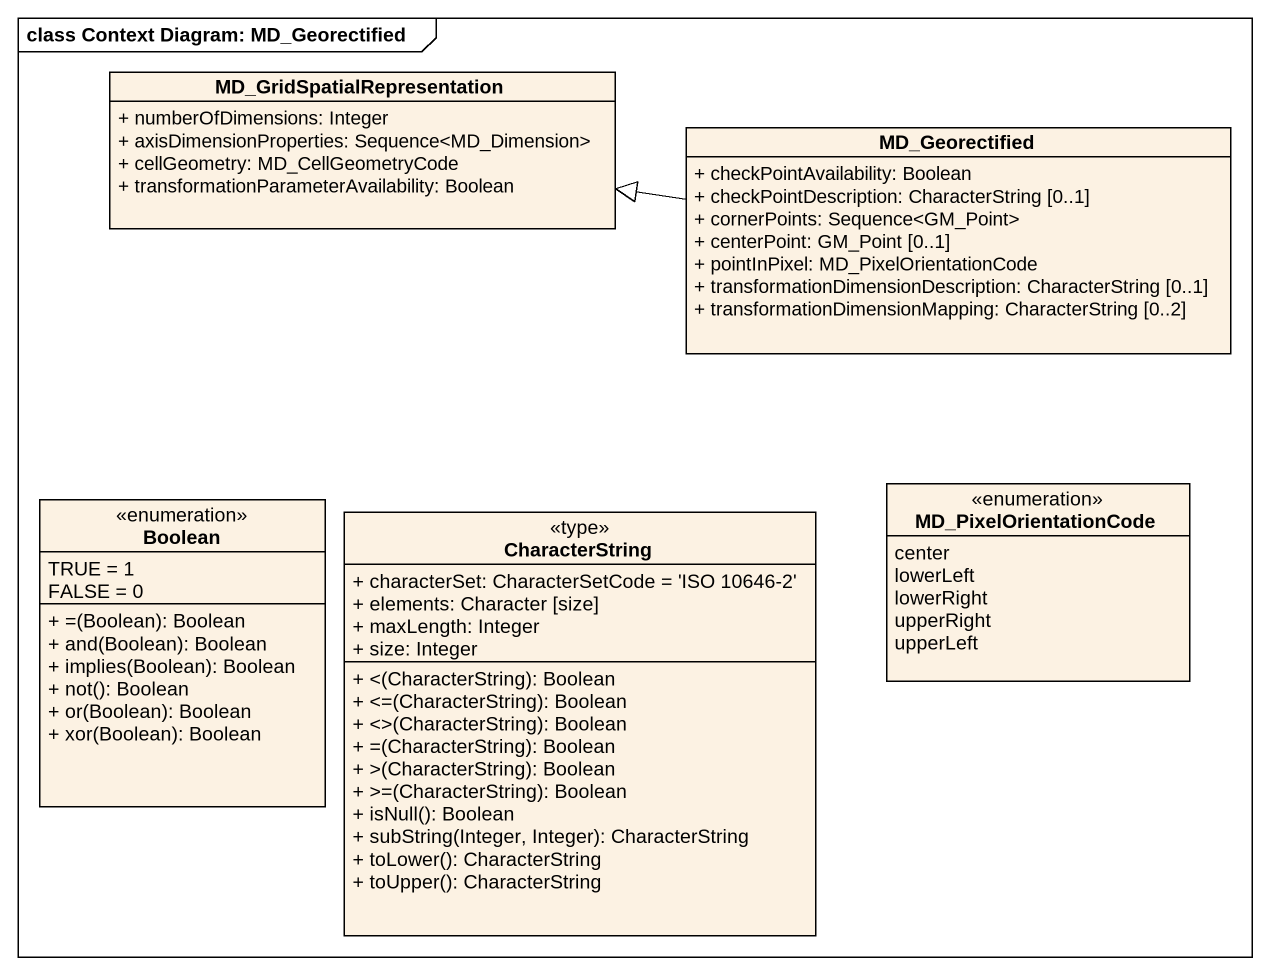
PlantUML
@startuml
mainframe class Context Diagram: MD_Georectified
hide circle
hide empty members
skinparam classAttributeIconSize 0
class MD_GridSpatialRepresentation {
  + numberOfDimensions: Integer
  + axisDimensionProperties: Sequence<MD_Dimension>
  + cellGeometry: MD_CellGeometryCode
  + transformationParameterAvailability: Boolean
}
class MD_Georectified {
  + checkPointAvailability: Boolean
  + checkPointDescription: CharacterString [0..1]
  + cornerPoints: Sequence<GM_Point>
  + centerPoint: GM_Point [0..1]
  + pointInPixel: MD_PixelOrientationCode
  + transformationDimensionDescription: CharacterString [0..1]
  + transformationDimensionMapping: CharacterString [0..2]
}
enum Boolean {
  TRUE = 1
  FALSE = 0
  + =(Boolean): Boolean
  + and(Boolean): Boolean
  + implies(Boolean): Boolean
  + not(): Boolean
  + or(Boolean): Boolean
  + xor(Boolean): Boolean
}
class CharacterString <<type>> {
  + characterSet: CharacterSetCode = 'ISO 10646-2'
  + elements: Character [size]
  + maxLength: Integer
  + size: Integer
  + <(CharacterString): Boolean
  + <=(CharacterString): Boolean
  + <>(CharacterString): Boolean
  + =(CharacterString): Boolean
  + >(CharacterString): Boolean
  + >=(CharacterString): Boolean
  + isNull(): Boolean
  + subString(Integer, Integer): CharacterString
  + toLower(): CharacterString
  + toUpper(): CharacterString
}
enum MD_PixelOrientationCode {
  center
  lowerLeft
  lowerRight
  upperRight
  upperLeft
}
MD_Georectified -left-|> MD_GridSpatialRepresentation
@enduml
